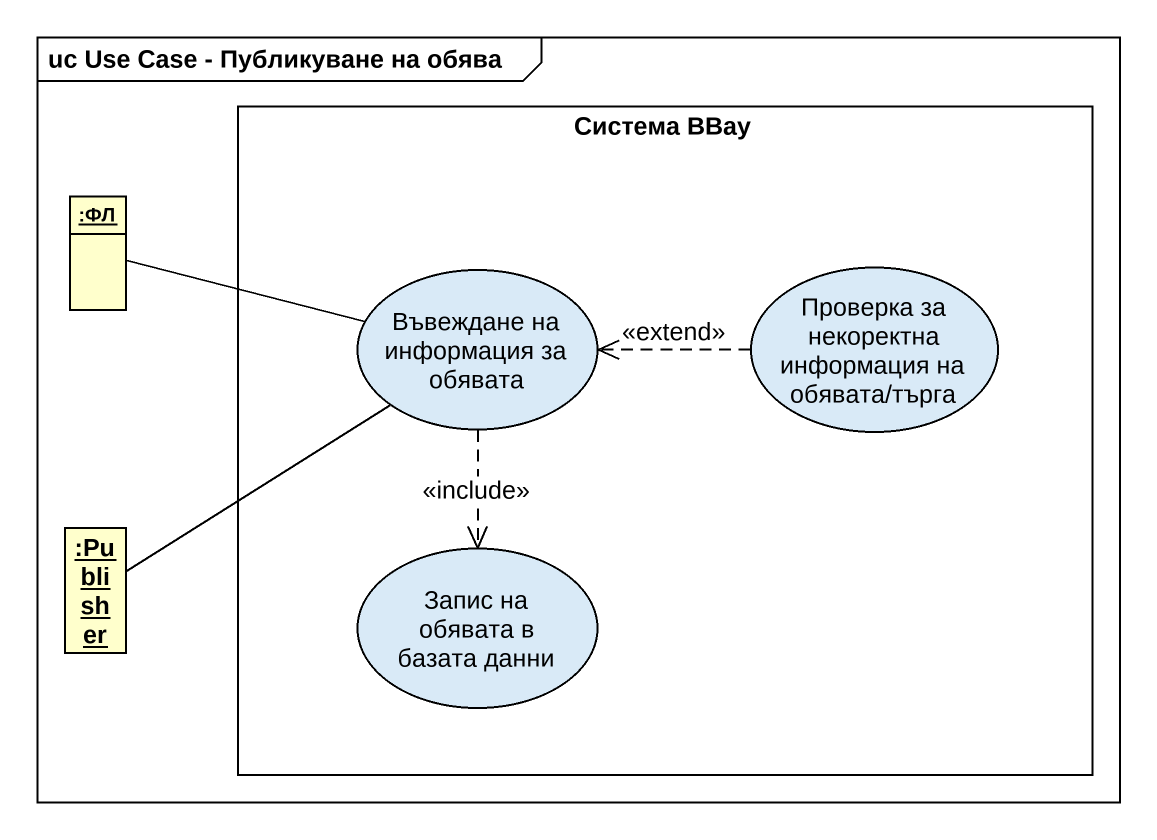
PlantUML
@startuml
mainframe uc Use Case - Публикуване на обява
allowmixing
hide circle
hide empty members
object ":ФЛ" as ФЛ
rectangle "Система BBay" as Система_BBay {
  usecase "Въвеждане на информация за обявата" as Въвеждане_на_информация_за
  usecase "Проверка за некоректна информация на обявата/търга" as Проверка_за_некоректна
  usecase "Запис на обявата в базата данни" as Запис_на_обявата_в_базата
}
object ":Publisher" as Publisher
ФЛ -right- Въвеждане_на_информация_за
Въвеждане_на_информация_за ..> Запис_на_обявата_в_базата : <<include>>
Проверка_за_некоректна .left.> Въвеждане_на_информация_за : <<extend>>
Publisher -up- Въвеждане_на_информация_за
@enduml
